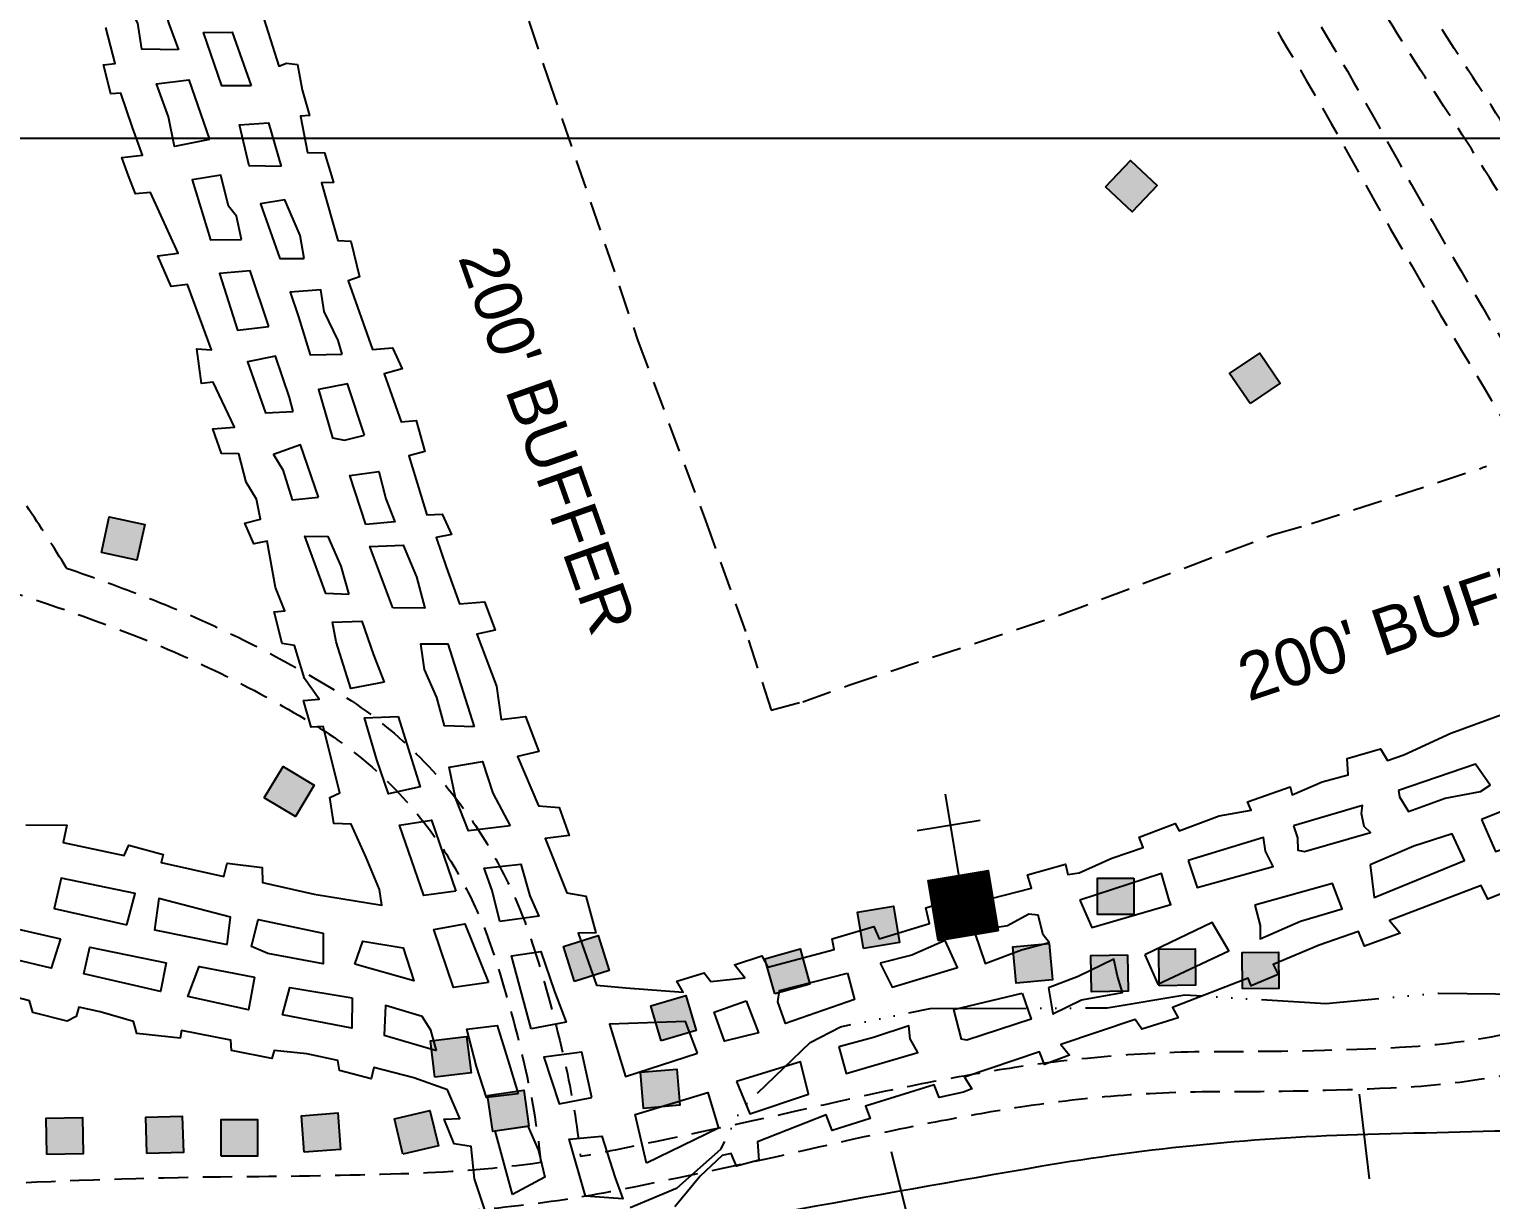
# Model space of a CAD drawing. Header units: inches. Extents: x 10131215 to 10153225, y 3476725 to 3491422.
# Drawn here: x 10144621 to 10145862, y 3487099 to 3488093 of the extents above; entities that cross this region are included whole.
import ezdxf
from ezdxf.enums import TextEntityAlignment as Align

# ---------------------------------------------------------------- set-up
doc = ezdxf.new("R2010")
doc.units = ezdxf.units.IN
doc.header["$LTSCALE"] = 100
doc.header["$MEASUREMENT"] = 0
for name, pattern in [('DASHED2', [0.375, 0.25, -0.125]), ('HIDDEN', [0.375, 0.25, -0.125]), ('STREAM', [1.5, 1, -0.125, 0, -0.125, 0, -0.125, 0, -0.125])]:
    doc.linetypes.add(name, pattern=pattern)
doc.layers.get('0').update_dxf_attribs({"color": 60, "linetype": 'CONTINUOUS'})
for name, color, linetype in [('BUFFER ZONE-200', 200, 'HIDDEN'), ('BUILDINGS', 7, 'CONTINUOUS'), ('ELEVATIONS-UPEER MASON-CONTOURS', 175, 'CONTINUOUS'), ('GRID COORDINATES-VA SOUTH NAD27', 252, 'CONTINUOUS'), ('MINE WORKINGS-ADJACENT-GREGORY COAL-6690', 251, 'CONTINUOUS'), ('RAILROADS', 30, 'CONTINUOUS'), ('ROADS', 34, 'DASHED2'), ('WATER-SURFACE', 140, 'STREAM')]:
    doc.layers.add(name, color=color, linetype=linetype)
doc.styles.add('BUFFER LABELS', font='ARIAL.TTF', dxfattribs={"height": 40})

# ---------------------------------------------------------------- blocks, each defined once
blk = doc.blocks.new('RRTIC')
blk.add_line((0, -36.2), (0, 36.2))
blk = doc.blocks.new('*X73')
at = {"color": 0}
for p, q in [((47489.7, 45184.6), (47541.3, 45184.6)), ((47489.7, 45184.3), (47541.3, 45184.3)), ((47489.7, 45184.1), (47541.3, 45184.1)), ((47489.7, 45183.9), (47541.3, 45183.9)), ((47489.7, 45183.7), (47541.3, 45183.7)), ((47489.7, 45183.5), (47541.3, 45183.5)), ((47489.7, 45183.3), (47541.3, 45183.3)), ((47489.7, 45183.1), (47541.3, 45183.1)), ((47489.7, 45182.9), (47541.3, 45182.9)), ((47489.7, 45182.7), (47541.3, 45182.7)), ((47489.7, 45182.5), (47541.3, 45182.5)), ((47489.7, 45182.3), (47541.3, 45182.3)), ((47489.7, 45182.1), (47541.3, 45182.1)), ((47489.7, 45181.9), (47541.3, 45181.9)), ((47489.7, 45181.7), (47541.3, 45181.7)), ((47489.7, 45181.5), (47541.3, 45181.5)), ((47489.7, 45181.2), (47541.3, 45181.2)), ((47489.7, 45181), (47541.3, 45181)), ((47489.7, 45180.8), (47541.3, 45180.8)), ((47489.7, 45180.6), (47541.3, 45180.6)), ((47489.7, 45180.4), (47541.3, 45180.4)), ((47489.7, 45180.2), (47541.3, 45180.2)), ((47489.7, 45180), (47541.3, 45180)), ((47489.7, 45179.8), (47541.3, 45179.8)), ((47489.7, 45179.6), (47541.3, 45179.6)), ((47489.7, 45179.4), (47541.3, 45179.4)), ((47489.7, 45179.2), (47541.3, 45179.2)), ((47489.7, 45179), (47541.3, 45179)), ((47489.7, 45178.8), (47541.3, 45178.8)), ((47489.7, 45178.6), (47541.3, 45178.6)), ((47489.7, 45178.4), (47541.3, 45178.4)), ((47489.7, 45178.1), (47541.3, 45178.1)), ((47489.7, 45177.9), (47541.3, 45177.9)), ((47489.7, 45177.7), (47541.3, 45177.7)), ((47489.7, 45177.5), (47541.3, 45177.5)), ((47489.7, 45177.3), (47541.3, 45177.3)), ((47489.7, 45177.1), (47541.3, 45177.1)), ((47489.7, 45176.9), (47541.3, 45176.9)), ((47489.7, 45176.7), (47541.3, 45176.7)), ((47489.7, 45176.5), (47541.3, 45176.5)), ((47489.7, 45176.3), (47541.3, 45176.3)), ((47489.7, 45176.1), (47541.3, 45176.1)), ((47489.7, 45175.9), (47541.3, 45175.9)), ((47489.7, 45175.7), (47541.3, 45175.7)), ((47489.7, 45175.5), (47541.3, 45175.5)), ((47489.7, 45175.3), (47541.3, 45175.3)), ((47489.7, 45175.1), (47541.3, 45175.1)), ((47489.7, 45174.8), (47541.3, 45174.8)), ((47489.7, 45174.6), (47541.3, 45174.6)), ((47489.7, 45174.4), (47541.3, 45174.4)), ((47489.7, 45174.2), (47541.3, 45174.2)), ((47489.7, 45174), (47541.3, 45174)), ((47489.7, 45173.8), (47541.3, 45173.8)), ((47489.7, 45173.6), (47541.3, 45173.6)), ((47489.7, 45173.4), (47541.3, 45173.4)), ((47489.7, 45173.2), (47541.3, 45173.2)), ((47489.7, 45173), (47541.3, 45173)), ((47489.7, 45172.8), (47541.3, 45172.8)), ((47489.7, 45172.6), (47541.3, 45172.6)), ((47489.7, 45172.4), (47541.3, 45172.4)), ((47489.7, 45172.2), (47541.3, 45172.2)), ((47489.7, 45172), (47541.3, 45172)), ((47489.7, 45171.7), (47541.3, 45171.7)), ((47489.7, 45171.5), (47541.3, 45171.5)), ((47489.7, 45171.3), (47541.3, 45171.3)), ((47489.7, 45171.1), (47541.3, 45171.1)), ((47489.7, 45170.9), (47541.3, 45170.9)), ((47489.7, 45170.7), (47541.3, 45170.7)), ((47489.7, 45170.5), (47541.3, 45170.5)), ((47489.7, 45170.3), (47541.3, 45170.3)), ((47489.7, 45170.1), (47541.3, 45170.1)), ((47489.7, 45169.9), (47541.3, 45169.9)), ((47489.7, 45169.7), (47541.3, 45169.7)), ((47489.7, 45169.5), (47541.3, 45169.5)), ((47489.7, 45169.3), (47541.3, 45169.3)), ((47489.7, 45169.1), (47541.3, 45169.1)), ((47489.7, 45168.9), (47541.3, 45168.9)), ((47489.7, 45168.7), (47541.3, 45168.7)), ((47489.7, 45168.4), (47541.3, 45168.4)), ((47489.7, 45168.2), (47541.3, 45168.2)), ((47489.7, 45168), (47541.3, 45168)), ((47489.7, 45167.8), (47541.3, 45167.8)), ((47489.7, 45167.6), (47541.3, 45167.6)), ((47489.7, 45167.4), (47541.3, 45167.4)), ((47489.7, 45167.2), (47541.3, 45167.2)), ((47489.7, 45167), (47541.3, 45167)), ((47489.7, 45166.8), (47541.3, 45166.8)), ((47489.7, 45166.6), (47541.3, 45166.6)), ((47489.7, 45166.4), (47541.3, 45166.4)), ((47489.7, 45166.2), (47541.3, 45166.2)), ((47489.7, 45166), (47541.3, 45166)), ((47489.7, 45165.8), (47541.3, 45165.8)), ((47489.7, 45165.6), (47541.3, 45165.6)), ((47489.7, 45165.3), (47541.3, 45165.3)), ((47489.7, 45165.1), (47541.3, 45165.1)), ((47489.7, 45164.9), (47541.3, 45164.9)), ((47489.7, 45164.7), (47541.3, 45164.7)), ((47489.7, 45164.5), (47541.3, 45164.5)), ((47489.7, 45164.3), (47541.3, 45164.3)), ((47489.7, 45164.1), (47541.3, 45164.1)), ((47489.7, 45163.9), (47541.3, 45163.9)), ((47489.7, 45163.7), (47541.3, 45163.7)), ((47489.7, 45163.5), (47541.3, 45163.5)), ((47489.7, 45163.3), (47541.3, 45163.3)), ((47489.7, 45163.1), (47541.3, 45163.1)), ((47489.7, 45162.9), (47541.3, 45162.9)), ((47489.7, 45162.7), (47541.3, 45162.7)), ((47489.7, 45162.5), (47541.3, 45162.5)), ((47489.7, 45162.2), (47541.3, 45162.2)), ((47489.7, 45162), (47541.3, 45162)), ((47489.7, 45161.8), (47541.3, 45161.8)), ((47489.7, 45161.6), (47541.3, 45161.6)), ((47489.7, 45161.4), (47541.3, 45161.4)), ((47489.7, 45161.2), (47541.3, 45161.2)), ((47489.7, 45161), (47541.3, 45161)), ((47489.7, 45160.8), (47541.3, 45160.8)), ((47489.7, 45160.6), (47541.3, 45160.6)), ((47489.7, 45160.4), (47541.3, 45160.4)), ((47489.7, 45160.2), (47541.3, 45160.2)), ((47489.7, 45160), (47541.3, 45160)), ((47489.7, 45159.8), (47541.3, 45159.8)), ((47489.7, 45159.6), (47541.3, 45159.6)), ((47489.7, 45159.4), (47541.3, 45159.4)), ((47489.7, 45159.2), (47541.3, 45159.2)), ((47489.7, 45158.9), (47541.3, 45158.9)), ((47489.7, 45158.7), (47541.3, 45158.7)), ((47489.7, 45158.5), (47541.3, 45158.5)), ((47489.7, 45158.3), (47541.3, 45158.3)), ((47489.7, 45158.1), (47541.3, 45158.1)), ((47489.7, 45157.9), (47541.3, 45157.9)), ((47489.7, 45157.7), (47541.3, 45157.7)), ((47489.7, 45157.5), (47541.3, 45157.5)), ((47489.7, 45157.3), (47541.3, 45157.3)), ((47489.7, 45157.1), (47541.3, 45157.1)), ((47489.7, 45156.9), (47541.3, 45156.9)), ((47489.7, 45156.7), (47541.3, 45156.7)), ((47489.7, 45156.5), (47541.3, 45156.5)), ((47489.7, 45156.3), (47541.3, 45156.3)), ((47489.7, 45156.1), (47541.3, 45156.1)), ((47489.7, 45155.8), (47541.3, 45155.8)), ((47489.7, 45155.6), (47541.3, 45155.6)), ((47489.7, 45155.4), (47541.3, 45155.4)), ((47489.7, 45155.2), (47541.3, 45155.2)), ((47489.7, 45155), (47541.3, 45155)), ((47489.7, 45154.8), (47541.3, 45154.8)), ((47489.7, 45154.6), (47541.3, 45154.6)), ((47489.7, 45154.4), (47541.3, 45154.4)), ((47489.7, 45154.2), (47541.3, 45154.2)), ((47489.7, 45154), (47541.3, 45154)), ((47489.7, 45153.8), (47541.3, 45153.8)), ((47489.7, 45153.6), (47541.3, 45153.6)), ((47489.7, 45153.4), (47541.3, 45153.4)), ((47489.7, 45153.2), (47541.3, 45153.2)), ((47489.7, 45153), (47541.3, 45153)), ((47489.7, 45152.7), (47541.3, 45152.7)), ((47489.7, 45152.5), (47541.3, 45152.5)), ((47489.7, 45152.3), (47541.3, 45152.3)), ((47489.7, 45152.1), (47541.3, 45152.1)), ((47489.7, 45151.9), (47541.3, 45151.9)), ((47489.7, 45151.7), (47541.3, 45151.7)), ((47489.7, 45151.5), (47541.3, 45151.5)), ((47489.7, 45151.3), (47541.3, 45151.3)), ((47489.7, 45151.1), (47541.3, 45151.1)), ((47489.7, 45150.9), (47541.3, 45150.9)), ((47489.7, 45150.7), (47541.3, 45150.7)), ((47489.7, 45150.5), (47541.3, 45150.5)), ((47489.7, 45150.3), (47541.3, 45150.3)), ((47489.7, 45150.1), (47541.3, 45150.1)), ((47489.7, 45149.9), (47541.3, 45149.9)), ((47489.7, 45149.7), (47541.3, 45149.7)), ((47489.7, 45149.4), (47541.3, 45149.4)), ((47489.7, 45149.2), (47541.3, 45149.2)), ((47489.7, 45149), (47541.3, 45149)), ((47489.7, 45148.8), (47541.3, 45148.8)), ((47489.7, 45148.6), (47541.3, 45148.6)), ((47489.7, 45148.4), (47541.3, 45148.4)), ((47489.7, 45148.2), (47541.3, 45148.2)), ((47489.7, 45148), (47541.3, 45148)), ((47489.7, 45147.8), (47541.3, 45147.8)), ((47489.7, 45147.6), (47541.3, 45147.6)), ((47489.7, 45147.4), (47541.3, 45147.4)), ((47489.7, 45147.2), (47541.3, 45147.2)), ((47489.7, 45147), (47541.3, 45147)), ((47489.7, 45146.8), (47541.3, 45146.8)), ((47489.7, 45146.6), (47541.3, 45146.6)), ((47489.7, 45146.3), (47541.3, 45146.3)), ((47489.7, 45146.1), (47541.3, 45146.1)), ((47489.7, 45145.9), (47541.3, 45145.9)), ((47489.7, 45145.7), (47541.3, 45145.7)), ((47489.7, 45145.5), (47541.3, 45145.5)), ((47489.7, 45145.3), (47541.3, 45145.3)), ((47489.7, 45145.1), (47541.3, 45145.1)), ((47489.7, 45144.9), (47541.3, 45144.9)), ((47489.7, 45144.7), (47541.3, 45144.7)), ((47489.7, 45144.5), (47541.3, 45144.5)), ((47489.7, 45144.3), (47541.3, 45144.3)), ((47489.7, 45144.1), (47541.3, 45144.1)), ((47489.7, 45143.9), (47541.3, 45143.9)), ((47489.7, 45143.7), (47541.3, 45143.7)), ((47489.7, 45143.5), (47541.3, 45143.5)), ((47489.7, 45143.3), (47541.3, 45143.3)), ((47489.7, 45143), (47541.3, 45143)), ((47489.7, 45142.8), (47541.3, 45142.8)), ((47489.7, 45142.6), (47541.3, 45142.6)), ((47489.7, 45142.4), (47541.3, 45142.4)), ((47489.7, 45142.2), (47541.3, 45142.2)), ((47489.7, 45142), (47541.3, 45142)), ((47489.7, 45141.8), (47541.3, 45141.8)), ((47489.7, 45141.6), (47541.3, 45141.6)), ((47489.7, 45141.4), (47541.3, 45141.4)), ((47489.7, 45141.2), (47541.3, 45141.2)), ((47489.7, 45141), (47541.3, 45141)), ((47489.7, 45140.8), (47541.3, 45140.8)), ((47489.7, 45140.6), (47541.3, 45140.6)), ((47489.7, 45140.4), (47541.3, 45140.4)), ((47489.7, 45140.2), (47541.3, 45140.2)), ((47489.7, 45139.9), (47541.3, 45139.9)), ((47489.7, 45139.7), (47541.3, 45139.7)), ((47489.7, 45139.5), (47541.3, 45139.5)), ((47489.7, 45139.3), (47541.3, 45139.3)), ((47489.7, 45139.1), (47541.3, 45139.1)), ((47489.7, 45138.9), (47541.3, 45138.9)), ((47489.7, 45138.7), (47541.3, 45138.7)), ((47489.7, 45138.5), (47541.3, 45138.5)), ((47489.7, 45138.3), (47541.3, 45138.3)), ((47489.7, 45138.1), (47541.3, 45138.1)), ((47489.7, 45137.9), (47541.3, 45137.9)), ((47489.7, 45137.7), (47541.3, 45137.7)), ((47489.7, 45137.5), (47541.3, 45137.5)), ((47489.7, 45137.3), (47541.3, 45137.3)), ((47489.7, 45137.1), (47541.3, 45137.1)), ((47489.7, 45136.8), (47541.3, 45136.8)), ((47489.7, 45136.6), (47541.3, 45136.6)), ((47489.7, 45136.4), (47541.3, 45136.4)), ((47489.7, 45136.2), (47541.3, 45136.2)), ((47489.7, 45136), (47541.3, 45136)), ((47489.7, 45135.8), (47541.3, 45135.8)), ((47489.7, 45135.6), (47541.3, 45135.6)), ((47489.7, 45135.4), (47541.3, 45135.4)), ((47489.7, 45135.2), (47541.3, 45135.2)), ((47489.7, 45135), (47541.3, 45135)), ((47489.7, 45134.8), (47541.3, 45134.8)), ((47489.7, 45134.6), (47541.3, 45134.6)), ((47489.7, 45134.4), (47541.3, 45134.4)), ((47489.7, 45134.2), (47541.3, 45134.2)), ((47489.7, 45134), (47541.3, 45134)), ((47489.7, 45133.8), (47541.3, 45133.8)), ((47489.7, 45133.5), (47541.3, 45133.5))]:
    blk.add_line(p, q, dxfattribs=at)

msp = doc.modelspace()

# ---------------------------------------------------------------- linework, layer by layer
at = {"layer": 'BUFFER ZONE-200'}
for points in [[(10144909.1, 3488531.3), (10144921.3, 3488498.4), (10144962.4, 3488360.9), (10145009.2, 3488206), (10145061.3, 3488052.2), (10145137.9, 3487828.2), (10145195.3, 3487675.5), (10145231.8, 3487574), (10145251.1, 3487514.5)], [(10145251.1, 3487514.5), (10145277.9, 3487521.8), (10145316.9, 3487535.8), (10145496.4, 3487595.5), (10145677, 3487663.7), (10145709.7, 3487673), (10145854.6, 3487720.3)]]:
    msp.add_lwpolyline(points, dxfattribs=at)
msp.add_arc((10145916.6, 3487530.1), 200, 31.7577, 108.0644, dxfattribs=at)
at = {"layer": 'BUILDINGS'}
for p, q in [((10145414.6, 3487349.3), (10145398.9, 3487443.3)), ((10145375.1, 3487412.5), (10145428.5, 3487421.3))]:
    msp.add_line(p, q, dxfattribs=at)
for points in [[(10145534.8, 3487958.8), (10145556, 3487981.3), (10145578.6, 3487960.1), (10145557.4, 3487937.6)], [(10145657.5, 3487774.8), (10145640.2, 3487800.4), (10145665.8, 3487817.7), (10145683.2, 3487792.1)], [(10144682.5, 3487648.5), (10144689, 3487678.8), (10144719.3, 3487672.2), (10144712.7, 3487641.9)], [(10144820.8, 3487440.2), (10144836.7, 3487466.8), (10144863.2, 3487451), (10144847.4, 3487424.4)], [(10145392.7, 3487319), (10145384.2, 3487369.9), (10145435.2, 3487378.4), (10145443.6, 3487327.5)], [(10145558.8, 3487372.1), (10145558.8, 3487341.2), (10145527.9, 3487341.2), (10145527.9, 3487372.1)], [(10145329.4, 3487312.4), (10145324.3, 3487343), (10145354.9, 3487348.1), (10145359.9, 3487317.5)], [(10145084, 3487284.4), (10145074.7, 3487313.9), (10145104.2, 3487323.2), (10145113.5, 3487293.7)], [(10145487, 3487316.4), (10145489.8, 3487285.6), (10145458.9, 3487282.8), (10145456.1, 3487313.6)], [(10145254.1, 3487273.8), (10145245.8, 3487303.6), (10145275.7, 3487311.9), (10145283.9, 3487282)], [(10145553.4, 3487307), (10145554, 3487276), (10145523, 3487275.5), (10145522.4, 3487306.4)], [(10145580.3, 3487280.7), (10145580, 3487311.7), (10145610.9, 3487312), (10145611.3, 3487281.1)], [(10145651, 3487278), (10145650.7, 3487308.9), (10145681.7, 3487309.2), (10145682, 3487278.3)], [(10145157.7, 3487234), (10145149, 3487263.7), (10145178.7, 3487272.5), (10145187.4, 3487242.8)], [(10144965.6, 3487203.1), (10144961.8, 3487233.8), (10144992.5, 3487237.6), (10144996.3, 3487206.8)], [(10145140, 3487207.3), (10145170.9, 3487210), (10145173.5, 3487179.2), (10145142.7, 3487176.5)], [(10145010.3, 3487187.6), (10145041, 3487192.1), (10145045.4, 3487161.4), (10145014.8, 3487157)], [(10144636.2, 3487137.4), (10144635.6, 3487168.4), (10144666.6, 3487168.9), (10144667.2, 3487138)], [(10144721.1, 3487138.2), (10144720.3, 3487169.1), (10144751.2, 3487170), (10144752.1, 3487139)], [(10144784.1, 3487136.1), (10144784.1, 3487167), (10144815, 3487167), (10144815, 3487136.1)], [(10144854.7, 3487139.4), (10144852.3, 3487170.3), (10144883.1, 3487172.7), (10144885.5, 3487141.8)], [(10144938.5, 3487137.6), (10144931.3, 3487167.7), (10144961.4, 3487174.9), (10144968.6, 3487144.8)]]:
    msp.add_lwpolyline(points, close=True, dxfattribs=at)
for points in [[(10145556, 3487981.3), (10145578.6, 3487960.1), (10145534.8, 3487958.8), (10145557.4, 3487937.6)], [(10145640.2, 3487800.4), (10145665.8, 3487817.7), (10145657.5, 3487774.8), (10145683.2, 3487792.1)], [(10144689, 3487678.8), (10144719.3, 3487672.2), (10144682.5, 3487648.5), (10144712.7, 3487641.9)], [(10144836.7, 3487466.8), (10144863.2, 3487451), (10144820.8, 3487440.2), (10144847.4, 3487424.4)], [(10145558.8, 3487341.2), (10145527.9, 3487341.2), (10145558.8, 3487372.1), (10145527.9, 3487372.1)], [(10145324.3, 3487343), (10145354.9, 3487348.1), (10145329.4, 3487312.4), (10145359.9, 3487317.5)], [(10145074.7, 3487313.9), (10145104.2, 3487323.2), (10145084, 3487284.4), (10145113.5, 3487293.7)], [(10145489.8, 3487285.6), (10145458.9, 3487282.8), (10145487, 3487316.4), (10145456.1, 3487313.6)], [(10145245.8, 3487303.6), (10145275.7, 3487311.9), (10145254.1, 3487273.8), (10145283.9, 3487282)], [(10145554, 3487276), (10145523, 3487275.5), (10145553.4, 3487307), (10145522.4, 3487306.4)], [(10145580, 3487311.7), (10145610.9, 3487312), (10145580.3, 3487280.7), (10145611.3, 3487281.1)], [(10145650.7, 3487308.9), (10145681.7, 3487309.2), (10145651, 3487278), (10145682, 3487278.3)], [(10145149, 3487263.7), (10145178.7, 3487272.5), (10145157.7, 3487234), (10145187.4, 3487242.8)], [(10144961.8, 3487233.8), (10144992.5, 3487237.6), (10144965.6, 3487203.1), (10144996.3, 3487206.8)], [(10145170.9, 3487210), (10145173.5, 3487179.2), (10145140, 3487207.3), (10145142.7, 3487176.5)], [(10145041, 3487192.1), (10145045.4, 3487161.4), (10145010.3, 3487187.6), (10145014.8, 3487157)], [(10144635.6, 3487168.4), (10144666.6, 3487168.9), (10144636.2, 3487137.4), (10144667.2, 3487138)], [(10144720.3, 3487169.1), (10144751.2, 3487170), (10144721.1, 3487138.2), (10144752.1, 3487139)], [(10144784.1, 3487167), (10144815, 3487167), (10144784.1, 3487136.1), (10144815, 3487136.1)], [(10144852.3, 3487170.3), (10144883.1, 3487172.7), (10144854.7, 3487139.4), (10144885.5, 3487141.8)], [(10144931.3, 3487167.7), (10144961.4, 3487174.9), (10144938.5, 3487137.6), (10144968.6, 3487144.8)]]:
    msp.add_solid(points, dxfattribs=at)
at = {"layer": 'ELEVATIONS-UPEER MASON-CONTOURS', "const_width": 5}
for points in [[(10135978.9, 3483263.2, 0), (10135880.2, 3483248.3, 0.000547)], [(10136147.8, 3483288.5, 0.000001), (10135988.5, 3483264.7, 0.000023)]]:
    msp.add_lwpolyline(points, format="xyb", dxfattribs=at)
at = {"layer": 'GRID COORDINATES-VA SOUTH NAD27'}
msp.add_line((10153220, 3488000), (10131220, 3488000), dxfattribs=at)
at = {"layer": 'MINE WORKINGS-ADJACENT-GREGORY COAL-6690', "flags": 128}
for points in [[(10144747.9, 3488075.1), (10144716.9, 3488075.6), (10144713.6, 3488097.7), (10144703.3, 3488117.6), (10144718.7, 3488121.5), (10144732.9, 3488121.9), (10144739.4, 3488098)], [(10144809.7, 3488044.6), (10144784.8, 3488044.5), (10144769.2, 3488089.9), (10144793.6, 3488090.2)], [(10144774.4, 3487999), (10144744.6, 3487993.2), (10144739.6, 3488018.3), (10144729.4, 3488046.4), (10144756.9, 3488049.6)], [(10144835.2, 3487976), (10144808, 3487976.6), (10144799.9, 3488011.5), (10144824.4, 3488013.1)], [(10144801.6, 3487914.2), (10144797.1, 3487933.9), (10144790.5, 3487942.4), (10144783.9, 3487968.8), (10144759.5, 3487964.7), (10144775.2, 3487913.8)], [(10144854.6, 3487897.9), (10144851.3, 3487917.6), (10144838.3, 3487947.8), (10144817.6, 3487944.5), (10144833.9, 3487898.1)], [(10144824.7, 3487840.3), (10144808.8, 3487887.5), (10144782.9, 3487885.4), (10144798.2, 3487837.1)], [(10144887, 3487816.7), (10144883.6, 3487828.5), (10144871.7, 3487853.1), (10144868.9, 3487871.3), (10144842.9, 3487869.3), (10144849.8, 3487848.6), (10144859.7, 3487816.3)], [(10144845.3, 3487768), (10144842.3, 3487779.9), (10144830.4, 3487815.2), (10144806.6, 3487810.2), (10144821.7, 3487767)], [(10144906, 3487747.9), (10144891.4, 3487791.5), (10144866.7, 3487786.8), (10144878.7, 3487745.8), (10144888.8, 3487743.7)], [(10144866.8, 3487695.5), (10144851.6, 3487739.9), (10144828.7, 3487731.6), (10144836.6, 3487718.5), (10144844.5, 3487693.2)], [(10144906.9, 3487672.3), (10144893.5, 3487713.8), (10144918, 3487717.2), (10144924, 3487694.1), (10144931.5, 3487674.6)], [(10144892.7, 3487612.9), (10144873, 3487613.6), (10144855.2, 3487662.3), (10144874.8, 3487661.9), (10144885.7, 3487636.9)], [(10144929.8, 3487601.4), (10144910.4, 3487653.6), (10144938.6, 3487654.8), (10144949.9, 3487627.7), (10144957, 3487601.3)], [(10144922.6, 3487538.3), (10144894.4, 3487533), (10144881.8, 3487572.6), (10144878.6, 3487589.4), (10144903.6, 3487590.1), (10144913.5, 3487561.5)], [(10144999, 3487500.5), (10144973.9, 3487501.2), (10144967.3, 3487525.4), (10144956.9, 3487549.1), (10144953.7, 3487570.9), (10144976.6, 3487571)], [(10144934.4, 3487509.3), (10144953, 3487449.5), (10144926.2, 3487443.7), (10144916.2, 3487472.5), (10144905.8, 3487508.1)], [(10145029.4, 3487416.3), (10144994.1, 3487412.1), (10144983, 3487440.3), (10144977.6, 3487466.3), (10145006, 3487470.9), (10145014.8, 3487444.2)], [(10145783.4, 3487446.5), (10145784.3, 3487441.1), (10145791.9, 3487428.5), (10145823.1, 3487439.9), (10145853.1, 3487445.5), (10145861.3, 3487450.8), (10145849, 3487468.7)], [(10145854, 3487421.8), (10145865.9, 3487394.5), (10145901, 3487406.2), (10145926.2, 3487416.5), (10145915.1, 3487446.1)], [(10145694.4, 3487416.4), (10145697.9, 3487406.3), (10145698.1, 3487395.8), (10145703.7, 3487394.7), (10145759.8, 3487410.8), (10145754.4, 3487415.9), (10145752.1, 3487426.8), (10145753.1, 3487433.6)], [(10144983.5, 3487360.9), (10144956.2, 3487357.3), (10144935.6, 3487416.9), (10144962.6, 3487421.3)], [(10145605.1, 3487387), (10145612.5, 3487364.1), (10145677, 3487382), (10145670.7, 3487395), (10145669, 3487406.4)], [(10145759.6, 3487383.3), (10145763, 3487355.6), (10145839.6, 3487386.9), (10145829.2, 3487409.7), (10145796.4, 3487399.1)], [(10145020.7, 3487335.1), (10145014.2, 3487361.6), (10145007.3, 3487380.5), (10145038.5, 3487383.9), (10145046.1, 3487357.1), (10145053.8, 3487339.7)], [(10145513, 3487353.4), (10145523.1, 3487330), (10145590.4, 3487349.6), (10145588.9, 3487353.2), (10145582.4, 3487376)], [(10144704, 3487332.3), (10144711.2, 3487359), (10144648.3, 3487372.1), (10144642.5, 3487346.2)], [(10145661.7, 3487349), (10145666.1, 3487331.8), (10145666.2, 3487320.4), (10145700.2, 3487335.4), (10145735.7, 3487346.1), (10145727.6, 3487367.4)], [(10144789.4, 3487315.7), (10144792, 3487338.9), (10144731.2, 3487354.7), (10144727.6, 3487328.2)], [(10145423.9, 3487325.4), (10145432.6, 3487299.5), (10145463.4, 3487311.1), (10145487, 3487317.5), (10145481.8, 3487324), (10145477.8, 3487340.6), (10145469.7, 3487341.3), (10145451.7, 3487331.5), (10145435.7, 3487329)], [(10144647.8, 3487320.4), (10144639.8, 3487295.6), (10144589.7, 3487307.6), (10144597.2, 3487332.1)], [(10144870.7, 3487325.2), (10144870.8, 3487299.3), (10144823.8, 3487308.1), (10144810, 3487313.9), (10144815.7, 3487336.9)], [(10145011.1, 3487283.4), (10144981.4, 3487279.2), (10144964.7, 3487328.4), (10144991, 3487333.3)], [(10145568.2, 3487306.8), (10145579.3, 3487282.1), (10145639.4, 3487310.4), (10145625.5, 3487334.4)], [(10144737.4, 3487300), (10144732.7, 3487275.7), (10144667.6, 3487290.9), (10144672.8, 3487313.4)], [(10144897.8, 3487299.1), (10144904.5, 3487318.6), (10144938.7, 3487312.9), (10144947.8, 3487284.9)], [(10145343.7, 3487299.9), (10145353.8, 3487279.5), (10145409.2, 3487296.3), (10145398.6, 3487319.1), (10145370.4, 3487306.7)], [(10145047.2, 3487244), (10145030.7, 3487306), (10145055.4, 3487309.7), (10145067, 3487275.9), (10145076.9, 3487249.7)], [(10145486.5, 3487279), (10145490.2, 3487256.7), (10145514.5, 3487268.7), (10145549.3, 3487274.9), (10145545.1, 3487288.9), (10145541.8, 3487303.3), (10145511.5, 3487288.5)], [(10144812.4, 3487288), (10144807.5, 3487260.2), (10144755.9, 3487271.6), (10144765.6, 3487296.9)], [(10145315.7, 3487291.3), (10145321.8, 3487269), (10145263.2, 3487248.6), (10145256.6, 3487267.1), (10145258, 3487276.6)], [(10144895.4, 3487270.4), (10144895.1, 3487244.7), (10144836.3, 3487255.9), (10144842.6, 3487279.1)], [(10144967.1, 3487225.8), (10144962.1, 3487242.9), (10144954.8, 3487254.6), (10144923.8, 3487264), (10144922.5, 3487238.8)], [(10145229.8, 3487268), (10145240.4, 3487240.7), (10145211.4, 3487233.7), (10145202.8, 3487258.3)], [(10145464.1, 3487274.5), (10145471.8, 3487252.4), (10145417.1, 3487234.5), (10145412.6, 3487235.4), (10145406.1, 3487260.6)], [(10145036.4, 3487189), (10145009.5, 3487185.9), (10145000.8, 3487212), (10144992.6, 3487243.8), (10145018.4, 3487246.9), (10145027.6, 3487217.7)], [(10145188.6, 3487223.5), (10145178.2, 3487250.2), (10145113.9, 3487248), (10145127.5, 3487203.6)], [(10145308.6, 3487228.8), (10145314.7, 3487206.3), (10145375.4, 3487223.9), (10145369.1, 3487235.7), (10145367.9, 3487246.7), (10145338, 3487236.8)], [(10145098.9, 3487185.7), (10145090.3, 3487224.2), (10145058.2, 3487220.1), (10145071, 3487180.5)], [(10145221.7, 3487199.4), (10145232.9, 3487172), (10145282.6, 3487188.7), (10145276, 3487216)], [(10145145.2, 3487130), (10145135.7, 3487171.3), (10145197.3, 3487190.1), (10145206.3, 3487159.7)], [(10145031.4, 3487103.5), (10145016.8, 3487157.6), (10145044.4, 3487161.5), (10145053.5, 3487140.9), (10145059, 3487118.2)], [(10145093.4, 3487102), (10145079.6, 3487150.5), (10145107.2, 3487152.9), (10145118.5, 3487117.6), (10145125, 3487099.8)]]:
    msp.add_lwpolyline(points, close=True, dxfattribs=at)
for points in [[(10144817.1, 3488112.3), (10144833.1, 3488061.2), (10144839.7, 3488063.7), (10144848.9, 3488062.7), (10144852.9, 3488041.1), (10144859.1, 3488019.5), (10144851.4, 3488018.9), (10144857.4, 3487987.9), (10144872, 3487987.7), (10144879.6, 3487962.4), (10144869.3, 3487962.2), (10144883.1, 3487913.3), (10144894.2, 3487912.6), (10144901.5, 3487882.5), (10144892.1, 3487879.1), (10144912.6, 3487820.7), (10144929.7, 3487822.1), (10144937.7, 3487804.3), (10144922.6, 3487800), (10144937, 3487759.4), (10144949.6, 3487760.6), (10144957.2, 3487734.1), (10144943.6, 3487730.5), (10144958.9, 3487680.5), (10144971.8, 3487681), (10144979.8, 3487663.7), (10144966.6, 3487661.3), (10144975.1, 3487636.2), (10144986.4, 3487604.8), (10145007.6, 3487606.5), (10145016.9, 3487582.5), (10145001.2, 3487579), (10145017.9, 3487535), (10145022, 3487506.6), (10145042.5, 3487509.3), (10145053.8, 3487479.6), (10145035.8, 3487475.2), (10145053.6, 3487433.4), (10145071.1, 3487432.1), (10145079.7, 3487408.3), (10145059.2, 3487405.6), (10145077.7, 3487359.5), (10145093.6, 3487356.8), (10145102.1, 3487325.7), (10145087.1, 3487325.2), (10145102.8, 3487281.2), (10145127.6, 3487279), (10145176.4, 3487275.1), (10145170.9, 3487284.7), (10145194.3, 3487291.6), (10145199.7, 3487284.2), (10145228.7, 3487287.5), (10145220, 3487298.5), (10145243.1, 3487306), (10145248.3, 3487296.4), (10145304.5, 3487311.4), (10145302.8, 3487320.6), (10145338.2, 3487331), (10145342.6, 3487320.5), (10145385.4, 3487333.4), (10145382.3, 3487346.8), (10145409.6, 3487355.2), (10145413.2, 3487349.1), (10145426.6, 3487352), (10145471.9, 3487363.4), (10145468.7, 3487374.7), (10145501, 3487383.9), (10145502.8, 3487375.2), (10145512.6, 3487376.6), (10145540.3, 3487389), (10145566.8, 3487398), (10145563.3, 3487406.9), (10145593.9, 3487418.5), (10145597.3, 3487412.1), (10145631.2, 3487424.8), (10145658.4, 3487429.7), (10145655.4, 3487436.9), (10145691.5, 3487449.5), (10145693.3, 3487442.7), (10145718.6, 3487453.9), (10145740.9, 3487459.7), (10145739.9, 3487473.6), (10145768.2, 3487481.7), (10145774.2, 3487471.8), (10145788, 3487476.6), (10145827.8, 3487495.2), (10145871.3, 3487511)], [(10144618.4, 3487417.3), (10144653.1, 3487416.9), (10144650.2, 3487402.2), (10144701.8, 3487391.2), (10144705.8, 3487400), (10144735, 3487392.2), (10144733.3, 3487385.2), (10144786.5, 3487373.4), (10144789.4, 3487384.6), (10144819, 3487381), (10144819.3, 3487368.2), (10144863.1, 3487358.5), (10144920.7, 3487349), (10144918.7, 3487362.4), (10144907.3, 3487389.4), (10144894.5, 3487417.8), (10144879.9, 3487418.5), (10144876.4, 3487440.6), (10144884.9, 3487444.5), (10144870.7, 3487500.8), (10144860.5, 3487500.1), (10144854.2, 3487522.8), (10144867.3, 3487523.9), (10144855, 3487541.5), (10144846.4, 3487569.4), (10144835.9, 3487571.2), (10144829.3, 3487598), (10144838.2, 3487598.9), (10144830.3, 3487618.7), (10144823.2, 3487658), (10144811.9, 3487655.8), (10144804.3, 3487673.4), (10144817.7, 3487676.6), (10144814.1, 3487693.7), (10144805.3, 3487708.1), (10144799.1, 3487732.2), (10144784.5, 3487732.4), (10144777.1, 3487753.3), (10144795.4, 3487754.9), (10144777.4, 3487793), (10144767.6, 3487791.9), (10144763.6, 3487821.4), (10144776.1, 3487820.4), (10144755.5, 3487876), (10144741.8, 3487874.1), (10144730.5, 3487900.3), (10144747.7, 3487902.6), (10144724.3, 3487954), (10144711.5, 3487952.9), (10144705.5, 3487968.1), (10144700, 3487983.7), (10144717.4, 3487985.7), (10144709, 3488009.1), (10144699, 3488038.3), (10144690.6, 3488037.7), (10144684.2, 3488062.4), (10144694.3, 3488063.6), (10144686.3, 3488094)], [(10145886, 3487364.9), (10145859.4, 3487354.2), (10145853.8, 3487365.8), (10145776, 3487336.2), (10145784.9, 3487325.3), (10145754.7, 3487314.3), (10145749.7, 3487326.6), (10145716.2, 3487315.2), (10145677.1, 3487298.7), (10145681.4, 3487290.2), (10145658.4, 3487280.6), (10145655.9, 3487287.2), (10145591.7, 3487262.3), (10145596.6, 3487253.3), (10145565.6, 3487243.8), (10145559.9, 3487252.1), (10145496.9, 3487230.7), (10145504.4, 3487221.7), (10145483.1, 3487213.9), (10145478.8, 3487224.7), (10145415.2, 3487203.2), (10145421.5, 3487193.3), (10145414.2, 3487190.2), (10145393.6, 3487185.8), (10145389.5, 3487196.6), (10145331.2, 3487178.5), (10145335, 3487167.9), (10145302.8, 3487157.8), (10145297.7, 3487171), (10145239.4, 3487148.2), (10145240.6, 3487132.6), (10145221.5, 3487127.6), (10145217.1, 3487138.4), (10145209.4, 3487136.5), (10145190.9, 3487119.1), (10145169.4, 3487092.9)], [(10145009.5, 3487086.2), (10144999.3, 3487116.8), (10144996.5, 3487144.3), (10144982, 3487146.4), (10144973.5, 3487167.3), (10144986.8, 3487168.1), (10144976.3, 3487192.4), (10144947.6, 3487202.5), (10144913.8, 3487211.2), (10144911.5, 3487201.6), (10144884.6, 3487208.7), (10144883.2, 3487217.1), (10144856.9, 3487222.8), (10144829.3, 3487225.6), (10144827.3, 3487219), (10144793.1, 3487225.7), (10144792.4, 3487234.6), (10144750.6, 3487242.6), (10144749.3, 3487236.2), (10144712.6, 3487240.2), (10144709.7, 3487250.2), (10144681.6, 3487258.5), (10144663.5, 3487262.4), (10144661.1, 3487254.7), (10144653.5, 3487250.5), (10144624.3, 3487258), (10144621.6, 3487267.9), (10144583.3, 3487277.7)]]:
    msp.add_lwpolyline(points, dxfattribs=at)
at = {"layer": 'RAILROADS', "flags": 128}
msp.add_lwpolyline([(10148074.5, 3486919, 0.103463), (10147850.3, 3487126.7, 0.117732), (10147647, 3487191, 0.075684), (10147408.9, 3487172.1, 0.010446), (10147203.9, 3487119.5, 0.000886), (10147136, 3487100.4, -0.08652), (10146905.3, 3487076.5, -0.008068), (10146469.6, 3487114, -0.029042), (10146341.5, 3487134.7, 0.059499), (10146070.9, 3487161.6, 0.001622), (10145757.4, 3487154.4, 0.035938), (10145479.3, 3487127.1, 0.005635), (10145044.9, 3487047.4, -0.001055), (10144805.3, 3487001.2, 0.010691), (10144674.6, 3486973.4, -0.048957), (10144368.4, 3486932.4, -0.005685), (10144233, 3486929.1, -0.08839), (10143986, 3486970, -0.007013), (10143740.1, 3487061, 0.030246), (10143438.4, 3487132.2, -0.013633), (10143137.7, 3487192.7, -0.023386), (10142874.2, 3487266.4, -0.037976), (10142540.8, 3487386.1)], format="xyb", dxfattribs=at)
at = {"layer": 'ROADS', "flags": 128}
for points in [[(10144653, 3487635.2, 0.011615), (10144619.1, 3487687.8, 0.117633), (10144559.2, 3487742.7, -0.009368), (10144481, 3487788.2, -0.011012), (10144443.5, 3487812, -0.236689), (10144375.2, 3487920.6, -0.027521), (10144370.2, 3488037.8, -0.039382), (10144384, 3488188, -0.01337), (10144408.3, 3488310.1, -0.008303), (10144438.3, 3488432.7, -0.0459), (10144482.8, 3488555.3, 0.017547), (10144506.8, 3488611.2, -0.25775), (10144569.3, 3488663.5, -0.056634), (10144666.5, 3488671.1, -0.058989), (10144812.1, 3488648.6, -0.00515), (10144946.3, 3488609.8, -0.018062), (10145070.6, 3488567.5, -0.03256), (10145206.8, 3488505.2, -0.080353), (10145280.4, 3488448.8, 0.057923), (10145383, 3488362.5, 0.026376), (10145457.2, 3488318.9, -0.080958), (10145579, 3488228.3, -0.054938), (10145662.7, 3488120.5, -0.010999), (10145746.8, 3487976.3, 0.009078), (10145844.2, 3487808.1, -0.007482), (10145938, 3487647.2, 0.006397), (10146006.6, 3487528.9, -0.012482), (10146071.3, 3487414, -0.019725), (10146135, 3487282, 5.868917)], [(10146350.8, 3487244.9, 0.0314), (10146280.1, 3487366.3, -0.017924), (10146228.9, 3487449, 0.023707), (10146143.4, 3487583.6, -0.021086), (10146104.7, 3487643.8, 0.007432), (10146036.6, 3487756.4, 0.009547), (10145959.1, 3487875.2, -0.012245), (10145912.2, 3487947.9, 0.007377), (10145850.6, 3488045.7, -0.006558), (10145788.2, 3488144.3, 0.02174), (10145722.4, 3488241.5, 0.028304), (10145642.2, 3488337.8, 0.143069), (10145516.3, 3488412.5, 0.058752), (10145385, 3488430.1, -0.013168), (10145347.4, 3488431.7, -0.391762)], [(10145394.2, 3488395.9, 0.004128), (10145401.7, 3488390.9, 0.026376), (10145472.8, 3488349.1, -0.080958), (10145603.4, 3488252, -0.054938), (10145691.6, 3488138.3, -0.010999), (10145776.5, 3487992.8, 0.009078), (10145873.3, 3487825.6, -0.007482), (10145967.5, 3487663.9, 0.006397), (10146035.7, 3487546.4, -0.012482), (10146101.3, 3487430, -0.021629), (10146171.8, 3487282.3, -0.021491)], [(10146306.1, 3487257.3, 0.024221), (10146251.9, 3487347.4, -0.017924), (10146199.4, 3487432.1, 0.023707), (10146115.6, 3487564, -0.021086), (10146075.4, 3487626.6, 0.007432), (10146007.8, 3487738.4, 0.009547), (10145931.1, 3487856.1, -0.012245), (10145883.3, 3487930.2, 0.007377), (10145822.1, 3488027.1, -0.006558), (10145759.2, 3488126.5, 0.02174), (10145695.2, 3488221.2, 0.028304), (10145617.3, 3488314.6, 0.143069), (10145507.9, 3488379.5, 0.054178), (10145394.2, 3488395.9, -0.01916)], [(10143831.2, 3488059.4, 0.075133), (10143977.1, 3487888.7, 0.05661), (10144063.2, 3487829.8, 0.005113), (10144167.8, 3487775.7, 0.026116), (10144237.1, 3487745.2, -0.006077), (10144375, 3487691, 0.028904), (10144538, 3487635.4, -0.024873), (10144709.2, 3487578.5, -0.044764), (10144864.3, 3487501.6, -0.107183), (10144969.8, 3487400.8, -0.072025), (10145017, 3487303.1, -0.021037), (10145042.8, 3487208.3, -0.029915), (10145055.6, 3487130.5, 69.002137)], [(10144653, 3487635.2, -0.009866), (10144721.5, 3487610.2, -0.044764), (10144882, 3487530.6, -0.107183), (10144997.9, 3487419.8, -0.072025), (10145049.4, 3487313.3, -0.021037), (10145075.9, 3487215.8, -0.029294), (10145089.2, 3487135.7, -0.033327)], [(10145055.6, 3487130.5, -0.026419), (10144945.4, 3487121.2, -0.006071), (10144807.5, 3487118.5, 0.009809), (10144615.9, 3487113.3, 0.005338), (10144508.5, 3487107.2, 0.004625), (10144399.2, 3487098.7, -0.000212), (10144330.9, 3487092.8, -0.041385), (10144194.9, 3487092.4, 0.004108), (10144124.7, 3487097.5, -0.048369), (10143995.3, 3487118.4, -0.000669), (10143940.7, 3487132.8, -0.061607), (10143857.7, 3487166.2, 0.010843), (10143767, 3487213.9, 0.120389), (10143669, 3487236.1, 0.049935), (10143592.1, 3487227.1, -0.060636), (10143500.2, 3487218.3, -0.066986), (10143398.2, 3487234.7, 0.00875), (10143250.6, 3487276.4, -0.008133), (10143059.8, 3487330.2, -0.004885), (10142927.8, 3487371.1, -0.041415), (10142834.3, 3487409.9, -0.074579), (10142798.3, 3487435.9, -1.018701)], [(10147921.7, 3487228.9, -0.052248), (10147769.2, 3487233.8, -0.00487), (10147671.8, 3487248.3, 0.029064), (10147566.8, 3487258.6, 0.036796), (10147476, 3487255.6, 0.048323), (10147318.8, 3487223.2, 0.017862), (10147161.6, 3487168.3, -0.017304), (10147092.6, 3487144.1, -0.1295), (10146948, 3487137.6, 0.010511), (10146854.8, 3487155.7, 0.027009), (10146695.8, 3487174.4, -0.000314), (10146496.1, 3487187.2, -0.050521), (10146333.7, 3487214.2, -0.005201), (10146277.9, 3487230.1, 0.055123), (10146178.6, 3487247.8, 0.040984), (10146123.9, 3487247, 0.023684), (10146001, 3487229.1, -0.001388), (10145873.8, 3487204.7, -0.033819), (10145786.2, 3487194.2, -0.013702), (10145638.6, 3487190.7, 0.039167), (10145462.7, 3487177.6, 0.009263), (10145395.3, 3487165.9, 0.008881), (10145314.9, 3487148.9, -0.006303), (10145125.3, 3487107.9, -0.041715), (10144946.5, 3487087.2, -0.006071), (10144807.8, 3487084.5, 0.009809), (10144617.5, 3487079.4, 0.005338), (10144510.8, 3487073.2, 0.004625), (10144402.1, 3487064.8, -0.000212), (10144333.8, 3487058.9, -0.041385), (10144192.2, 3487058.5, 0.004108), (10144122.6, 3487063.5, -0.048369), (10143986.7, 3487085.5, -0.000669), (10143932.1, 3487099.9, -0.061607), (10143841.3, 3487136.5, 0.010843), (10143751.9, 3487183.5, 0.120389), (10143669.6, 3487202.1, 0.049935), (10143599.4, 3487193.9, -0.060636), (10143499.3, 3487184.3, -0.066986), (10143388.4, 3487202.1, 0.00875), (10143242, 3487243.6, -0.008133), (10143050.1, 3487297.6, -0.004885), (10142917.5, 3487338.7, -0.041415), (10142818.7, 3487379.7, -0.079673), (10142771.9, 3487414.2, -0.086698)], [(10146135, 3487282, 0.009785), (10146120.6, 3487280.8, 0.023684), (10145994.5, 3487262.5, -0.001388), (10145867.4, 3487238.1, -0.033819), (10145784.5, 3487228.2, -0.013702), (10145638.7, 3487224.7, 0.039167), (10145457.5, 3487211.2, 0.009263), (10145388.9, 3487199.3, 0.008881), (10145307.3, 3487182.1, -0.006303), (10145118.6, 3487141.2, -0.007153), (10145089.2, 3487135.7, -0.006071)]]:
    msp.add_lwpolyline(points, format="xyb", dxfattribs=at)
at = {"layer": 'WATER-SURFACE', "flags": 128}
msp.add_lwpolyline([(10140475.9, 3489094.7), (10140523.5, 3489054.6), (10140538.6, 3489027.2), (10140570.2, 3488914.8), (10140636.5, 3488839.7), (10140743.7, 3488807.5), (10140856.6, 3488770.4), (10140939.3, 3488683.3), (10140973.2, 3488661.1), (10141002.9, 3488637.1), (10141088.2, 3488465.3), (10141134.4, 3488402.3), (10141177.4, 3488369.6), (10141289.1, 3488312.5), (10141409.5, 3488234.9), (10141605.4, 3488082.4), (10141723, 3487959.9), (10141770.8, 3487921.8), (10141836.3, 3487847.6), (10141886.9, 3487774.3), (10141934.9, 3487741.2), (10141969.2, 3487729.1), (10142114.5, 3487730.1), (10142163.2, 3487707), (10142230.3, 3487657.7), (10142322.3, 3487606.9), (10142385.9, 3487582.9), (10142480.4, 3487572), (10142522.8, 3487529.3), (10142550, 3487482.5), (10142575.3, 3487405.8), (10142594, 3487384.6), (10142642.7, 3487361.5), (10142672.3, 3487354.7), (10142687.6, 3487358.7), (10142765.5, 3487404), (10142791, 3487412.4), (10142821, 3487410.6), (10142956.4, 3487332), (10142986.6, 3487335.1), (10143028.1, 3487357.6), (10143068, 3487355.1), (10143175.9, 3487318.4), (10143324, 3487284.1), (10143416.6, 3487243.3), (10143501.5, 3487238), (10143618.7, 3487270.8), (10143713.8, 3487269.9), (10143816.7, 3487233.5), (10143923.1, 3487171.7), (10143987, 3487152.7), (10144051.5, 3487143.7), (10144100.5, 3487125.6), (10144210.3, 3487118.8), (10144250.5, 3487121.3), (10144311.9, 3487142.6), (10144386.7, 3487137.9), (10144420.4, 3487115.8), (10144520, 3487024.4), (10144624.4, 3487012.9), (10144867, 3487048), (10144948.7, 3487073), (10145023.8, 3487073.3), (10145119.8, 3487087.4), (10145171.3, 3487109.2), (10145208.4, 3487142), (10145225.5, 3487176), (10145284.1, 3487232.5), (10145309.9, 3487245.9), (10145386, 3487261.3), (10145536.3, 3487261.9), (10145602.1, 3487272.9), (10145721.8, 3487265.5), (10145817.6, 3487274.5), (10145917.6, 3487273.3), (10146043.6, 3487285.6), (10146165.5, 3487313.1), (10146276.2, 3487321.2), (10146564.9, 3487293.3), (10146692.5, 3487250.3), (10146876.5, 3487228.8), (10146960.1, 3487203.6), (10147019.6, 3487194.9), (10147110.4, 3487204.3), (10147335.7, 3487285.5), (10147406.5, 3487296.1), (10147539, 3487333), (10147619.2, 3487333), (10147732.7, 3487305.9), (10147812.5, 3487300.9), (10147863.3, 3487312.8), (10147901.5, 3487337.1)], dxfattribs=at)

# ---------------------------------------------------------------- block references
at = {"layer": 'BUILDINGS', "xscale": 1.000028516851045, "yscale": 1.000028516851045, "zscale": 1.000028516851045, "rotation": 9.45644499183366}
msp.add_blockref('*X73', (10105962.6, 3434995.1), dxfattribs=at)
at = {"layer": 'RAILROADS', "xscale": 1.000028516851045, "yscale": 1.000028516851045, "zscale": 1.000028516851045}
for p, rotation in [((10145754.7, 3487152.6), 6.705692156055841), ((10145361.7, 3487104.9), 193.9233344357034)]:
    msp.add_blockref('RRTIC', p, dxfattribs=dict(at, rotation=rotation))

# ---------------------------------------------------------------- texts
at = {"layer": 'BUFFER ZONE-200', "style": 'BUFFER LABELS'}
for rotation, p in [(289.4767, (10145061.1, 3487744)), (18.5268, (10145812.3, 3487595.2))]:
    msp.add_text("200' BUFFER", height=40.001, rotation=rotation, dxfattribs=at).set_placement(p, align=Align.MIDDLE)

doc.saveas('drawing.dxf')
